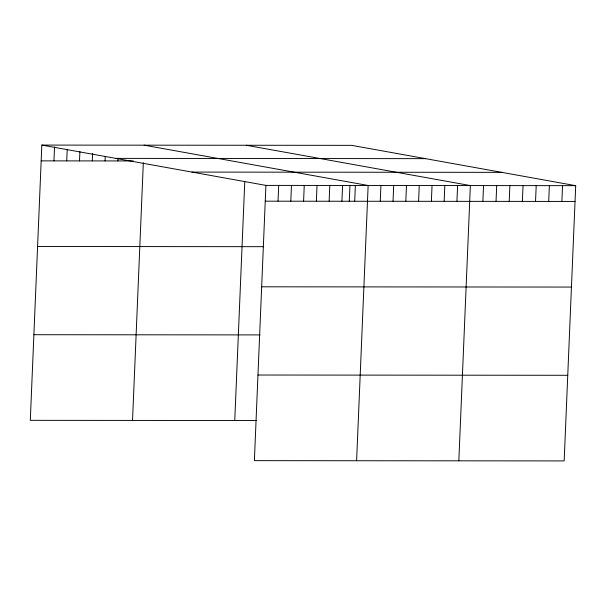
<?xml version="1.0" encoding="UTF-8"?>
<svg xmlns="http://www.w3.org/2000/svg" width="606" height="606" viewBox="0 0 606 606"><rect width="100%" height="100%" fill="white"/><g stroke="black" fill="none" stroke-linecap="round" stroke-linejoin="round"><path stroke-width="0.91" d="M41.837 145.084L265.913 185.391L254.376 460.651L564.163 460.916L575.7 185.663L351.624 145.349L41.837 145.084L30.3 420.337L256.391 420.534M53.957 160.878L54.54 146.947M66.736 160.893L67.198 149.75M79.515 160.901L79.901 151.614M92.286 160.916L92.604 153.485M105.065 160.923L105.262 156.28M117.844 160.931L117.965 158.151M132.532 420.428L143.327 162.741M234.757 420.519L244.771 181.558M278.033 201.192L278.692 185.406M290.812 201.2L291.471 185.413M303.591 201.215L304.25 185.428M316.37 201.222L317.029 185.436M329.141 201.237L329.808 185.451M341.92 201.245L342.587 185.459M349.283 201.275L349.95 185.216M354.699 201.253L355.366 185.466M356.608 460.742L368.145 185.481L144.069 145.167M380.257 201.275L380.924 185.489M393.036 201.29L393.703 185.504M405.815 201.298L406.482 185.512M418.594 201.313L419.261 185.527M431.374 201.321L432.04 185.534M444.153 201.336L444.812 185.55M456.932 201.344L457.591 185.557M458.833 460.825L470.37 185.572L246.294 145.258M482.876 201.366L483.535 185.58M496.041 201.374L496.708 185.595M509.207 201.389L509.873 185.603M522.372 201.397L523.039 185.618M535.537 201.412L536.204 185.625M548.71 201.419L549.369 185.641M561.876 201.434L562.535 185.648M115.784 158.386L425.571 158.651M41.178 160.87L133.365 160.946M191.966 172.089L501.753 172.354M265.913 185.391L575.7 185.663M265.254 201.177L575.041 201.442M37.587 246.49L263.678 246.687M261.663 286.805L571.45 287.07M33.891 334.717L259.982 334.906M257.967 375.023L567.754 375.288"/></g></svg>
